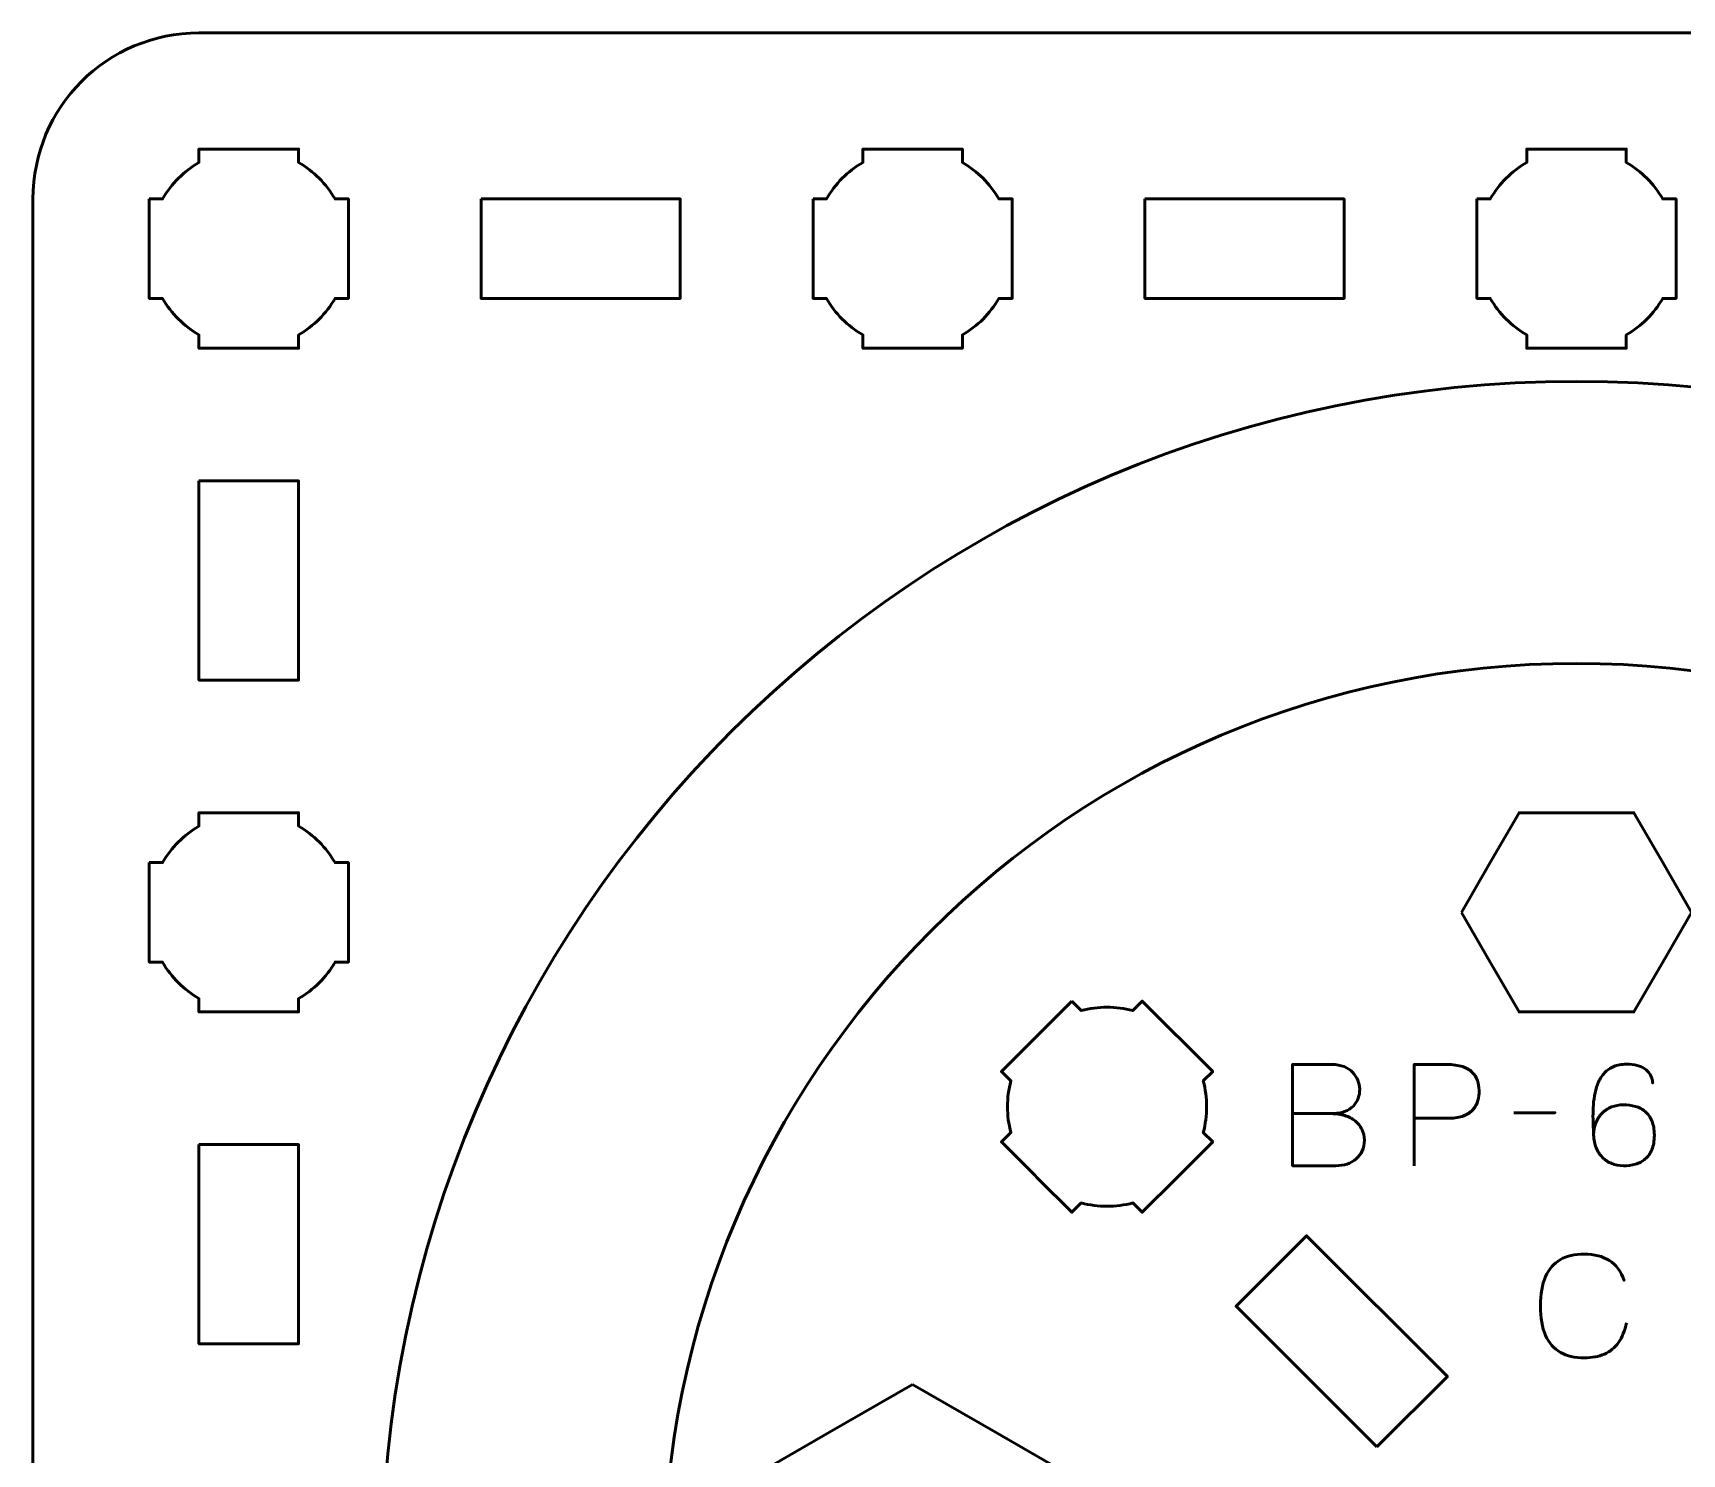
# Model space of a CAD drawing. Header units: centimetres. Extents: x -35.2 to 14.2, y -19.5 to -10.2.
# Drawn here: x -5.15 to -0.182, y -14.482 to -10.2 of the extents above; entities that cross this region are included whole.
import ezdxf

# ---------------------------------------------------------------- set-up
doc = ezdxf.new("R2010")
doc.units = ezdxf.units.CM
doc.header["$MEASUREMENT"] = 0
doc.layers.add('Layer 1', color=7, linetype='Continuous')

msp = doc.modelspace()

# ---------------------------------------------------------------- linework, layer by layer
at = {"layer": 'Layer 1', "lineweight": 53}
for centre, major_axis in [((-0.50001, -14.85001), (0, 3.6)), ((-0.50001, -14.85), (0, 2.75))]:
    msp.add_ellipse(centre, major_axis=major_axis, ratio=1, dxfattribs=at)
for points, knots in [([(-4.64995, -10.19995), (-4.64995, -10.19995), (3.64995, -10.19995), (3.64995, -10.19995), (3.64995, -10.19995), (3.92695, -10.19995), (4.15005, -10.42305), (4.15005, -10.70005), (4.15005, -10.70005), (4.15005, -10.70005), (4.15005, -18.99995), (4.15005, -18.99995), (4.15005, -18.99995), (4.15005, -19.27695), (3.92695, -19.50005), (3.64995, -19.50005), (3.64995, -19.50005), (3.64995, -19.50005), (-4.64995, -19.50005), (-4.64995, -19.50005), (-4.64995, -19.50005), (-4.92695, -19.50005), (-5.15005, -19.27695), (-5.15005, -18.99995), (-5.15005, -18.99995), (-5.15005, -18.99995), (-5.15005, -10.70005), (-5.15005, -10.70005), (-5.15005, -10.70005), (-5.15005, -10.42305), (-4.92695, -10.19995), (-4.64995, -10.19995)], [0, 0, 0, 0, 0.125, 0.125, 0.125, 0.125, 0.25, 0.25, 0.25, 0.25, 0.375, 0.375, 0.375, 0.375, 0.5, 0.5, 0.5, 0.5, 0.625, 0.625, 0.625, 0.625, 0.75, 0.75, 0.75, 0.75, 0.875, 0.875, 0.875, 0.875, 1, 1, 1, 1]), ([(-4.80001, -10.69997), (-4.80001, -10.69997), (-4.75981, -10.69997), (-4.75981, -10.69997), (-4.75981, -10.69997), (-4.73348, -10.65445), (-4.69552, -10.61652), (-4.65001, -10.59019), (-4.65001, -10.59019), (-4.65001, -10.59019), (-4.65001, -10.54997), (-4.65001, -10.54997), (-4.65001, -10.54997), (-4.65001, -10.54997), (-4.35001, -10.54997), (-4.35001, -10.54997), (-4.35001, -10.54997), (-4.35001, -10.54997), (-4.35001, -10.59016), (-4.35001, -10.59016), (-4.35001, -10.59016), (-4.30448, -10.61649), (-4.26649, -10.65444), (-4.24013, -10.69997), (-4.24013, -10.69997), (-4.24013, -10.69997), (-4.20001, -10.69997), (-4.20001, -10.69997), (-4.20001, -10.69997), (-4.20001, -10.69997), (-4.20001, -10.84539), (-4.20001, -10.84539), (-4.20001, -10.84539), (-4.20001, -10.84539), (-4.19995, -10.85004), (-4.19995, -10.85004), (-4.19995, -10.85004), (-4.19995, -10.85004), (-4.20001, -10.85468), (-4.20001, -10.85468), (-4.20001, -10.85468), (-4.20001, -10.85468), (-4.20001, -10.99997), (-4.20001, -10.99997), (-4.20001, -10.99997), (-4.20001, -10.99997), (-4.24008, -10.99997), (-4.24008, -10.99997), (-4.24008, -10.99997), (-4.26643, -11.04554), (-4.30443, -11.08355), (-4.35001, -11.10991), (-4.35001, -11.10991), (-4.35001, -11.10991), (-4.35001, -11.14997), (-4.35001, -11.14997), (-4.35001, -11.14997), (-4.35001, -11.14997), (-4.49329, -11.14997), (-4.49329, -11.14997), (-4.49329, -11.14997), (-4.49329, -11.14997), (-4.49996, -11.15005), (-4.49996, -11.15005), (-4.49996, -11.15005), (-4.49996, -11.15005), (-4.50664, -11.14997), (-4.50664, -11.14997), (-4.50664, -11.14997), (-4.50664, -11.14997), (-4.65001, -11.14997), (-4.65001, -11.14997), (-4.65001, -11.14997), (-4.65001, -11.14997), (-4.65001, -11.10987), (-4.65001, -11.10987), (-4.65001, -11.10987), (-4.69555, -11.08351), (-4.73353, -11.04552), (-4.75986, -10.99997), (-4.75986, -10.99997), (-4.75986, -10.99997), (-4.80001, -10.99997), (-4.80001, -10.99997), (-4.80001, -10.99997), (-4.80001, -10.99997), (-4.80001, -10.69997), (-4.80001, -10.69997)], [0, 0, 0, 0, 0.0454545, 0.0454545, 0.0454545, 0.0454545, 0.0909091, 0.0909091, 0.0909091, 0.0909091, 0.1363636, 0.1363636, 0.1363636, 0.1363636, 0.1818182, 0.1818182, 0.1818182, 0.1818182, 0.2272727, 0.2272727, 0.2272727, 0.2272727, 0.2727273, 0.2727273, 0.2727273, 0.2727273, 0.3181818, 0.3181818, 0.3181818, 0.3181818, 0.3636364, 0.3636364, 0.3636364, 0.3636364, 0.4090909, 0.4090909, 0.4090909, 0.4090909, 0.4545455, 0.4545455, 0.4545455, 0.4545455, 0.5, 0.5, 0.5, 0.5, 0.5454545, 0.5454545, 0.5454545, 0.5454545, 0.5909091, 0.5909091, 0.5909091, 0.5909091, 0.6363636, 0.6363636, 0.6363636, 0.6363636, 0.6818182, 0.6818182, 0.6818182, 0.6818182, 0.7272727, 0.7272727, 0.7272727, 0.7272727, 0.7727273, 0.7727273, 0.7727273, 0.7727273, 0.8181818, 0.8181818, 0.8181818, 0.8181818, 0.8636364, 0.8636364, 0.8636364, 0.8636364, 0.9090909, 0.9090909, 0.9090909, 0.9090909, 0.9545455, 0.9545455, 0.9545455, 0.9545455, 1, 1, 1, 1]), ([(-2.80001, -10.69997), (-2.80001, -10.69997), (-2.75981, -10.69997), (-2.75981, -10.69997), (-2.75981, -10.69997), (-2.73348, -10.65445), (-2.69552, -10.61652), (-2.65001, -10.59019), (-2.65001, -10.59019), (-2.65001, -10.59019), (-2.65001, -10.54997), (-2.65001, -10.54997), (-2.65001, -10.54997), (-2.65001, -10.54997), (-2.35001, -10.54997), (-2.35001, -10.54997), (-2.35001, -10.54997), (-2.35001, -10.54997), (-2.35001, -10.59016), (-2.35001, -10.59016), (-2.35001, -10.59016), (-2.30448, -10.61649), (-2.26649, -10.65444), (-2.24013, -10.69997), (-2.24013, -10.69997), (-2.24013, -10.69997), (-2.20001, -10.69997), (-2.20001, -10.69997), (-2.20001, -10.69997), (-2.20001, -10.69997), (-2.20001, -10.84539), (-2.20001, -10.84539), (-2.20001, -10.84539), (-2.20001, -10.84539), (-2.19995, -10.85004), (-2.19995, -10.85004), (-2.19995, -10.85004), (-2.19995, -10.85004), (-2.20001, -10.85468), (-2.20001, -10.85468), (-2.20001, -10.85468), (-2.20001, -10.85468), (-2.20001, -10.99997), (-2.20001, -10.99997), (-2.20001, -10.99997), (-2.20001, -10.99997), (-2.24008, -10.99997), (-2.24008, -10.99997), (-2.24008, -10.99997), (-2.26643, -11.04554), (-2.30443, -11.08355), (-2.35001, -11.10991), (-2.35001, -11.10991), (-2.35001, -11.10991), (-2.35001, -11.14997), (-2.35001, -11.14997), (-2.35001, -11.14997), (-2.35001, -11.14997), (-2.49329, -11.14997), (-2.49329, -11.14997), (-2.49329, -11.14997), (-2.49329, -11.14997), (-2.49996, -11.15005), (-2.49996, -11.15005), (-2.49996, -11.15005), (-2.49996, -11.15005), (-2.50664, -11.14997), (-2.50664, -11.14997), (-2.50664, -11.14997), (-2.50664, -11.14997), (-2.65001, -11.14997), (-2.65001, -11.14997), (-2.65001, -11.14997), (-2.65001, -11.14997), (-2.65001, -11.10987), (-2.65001, -11.10987), (-2.65001, -11.10987), (-2.69555, -11.08351), (-2.73353, -11.04552), (-2.75986, -10.99997), (-2.75986, -10.99997), (-2.75986, -10.99997), (-2.80001, -10.99997), (-2.80001, -10.99997), (-2.80001, -10.99997), (-2.80001, -10.99997), (-2.80001, -10.69997), (-2.80001, -10.69997)], [0, 0, 0, 0, 0.0454545, 0.0454545, 0.0454545, 0.0454545, 0.0909091, 0.0909091, 0.0909091, 0.0909091, 0.1363636, 0.1363636, 0.1363636, 0.1363636, 0.1818182, 0.1818182, 0.1818182, 0.1818182, 0.2272727, 0.2272727, 0.2272727, 0.2272727, 0.2727273, 0.2727273, 0.2727273, 0.2727273, 0.3181818, 0.3181818, 0.3181818, 0.3181818, 0.3636364, 0.3636364, 0.3636364, 0.3636364, 0.4090909, 0.4090909, 0.4090909, 0.4090909, 0.4545455, 0.4545455, 0.4545455, 0.4545455, 0.5, 0.5, 0.5, 0.5, 0.5454545, 0.5454545, 0.5454545, 0.5454545, 0.5909091, 0.5909091, 0.5909091, 0.5909091, 0.6363636, 0.6363636, 0.6363636, 0.6363636, 0.6818182, 0.6818182, 0.6818182, 0.6818182, 0.7272727, 0.7272727, 0.7272727, 0.7272727, 0.7727273, 0.7727273, 0.7727273, 0.7727273, 0.8181818, 0.8181818, 0.8181818, 0.8181818, 0.8636364, 0.8636364, 0.8636364, 0.8636364, 0.9090909, 0.9090909, 0.9090909, 0.9090909, 0.9545455, 0.9545455, 0.9545455, 0.9545455, 1, 1, 1, 1]), ([(-0.80001, -10.69997), (-0.80001, -10.69997), (-0.75981, -10.69997), (-0.75981, -10.69997), (-0.75981, -10.69997), (-0.73348, -10.65445), (-0.69552, -10.61652), (-0.65001, -10.59019), (-0.65001, -10.59019), (-0.65001, -10.59019), (-0.65001, -10.54997), (-0.65001, -10.54997), (-0.65001, -10.54997), (-0.65001, -10.54997), (-0.35001, -10.54997), (-0.35001, -10.54997), (-0.35001, -10.54997), (-0.35001, -10.54997), (-0.35001, -10.59016), (-0.35001, -10.59016), (-0.35001, -10.59016), (-0.30448, -10.61649), (-0.26649, -10.65444), (-0.24013, -10.69997), (-0.24013, -10.69997), (-0.24013, -10.69997), (-0.20001, -10.69997), (-0.20001, -10.69997), (-0.20001, -10.69997), (-0.20001, -10.69997), (-0.20001, -10.84539), (-0.20001, -10.84539), (-0.20001, -10.84539), (-0.20001, -10.84539), (-0.19995, -10.85004), (-0.19995, -10.85004), (-0.19995, -10.85004), (-0.19995, -10.85004), (-0.20001, -10.85468), (-0.20001, -10.85468), (-0.20001, -10.85468), (-0.20001, -10.85468), (-0.20001, -10.99997), (-0.20001, -10.99997), (-0.20001, -10.99997), (-0.20001, -10.99997), (-0.24008, -10.99997), (-0.24008, -10.99997), (-0.24008, -10.99997), (-0.26643, -11.04554), (-0.30443, -11.08355), (-0.35001, -11.10991), (-0.35001, -11.10991), (-0.35001, -11.10991), (-0.35001, -11.14997), (-0.35001, -11.14997), (-0.35001, -11.14997), (-0.35001, -11.14997), (-0.49329, -11.14997), (-0.49329, -11.14997), (-0.49329, -11.14997), (-0.49329, -11.14997), (-0.49996, -11.15005), (-0.49996, -11.15005), (-0.49996, -11.15005), (-0.49996, -11.15005), (-0.50664, -11.14997), (-0.50664, -11.14997), (-0.50664, -11.14997), (-0.50664, -11.14997), (-0.65001, -11.14997), (-0.65001, -11.14997), (-0.65001, -11.14997), (-0.65001, -11.14997), (-0.65001, -11.10987), (-0.65001, -11.10987), (-0.65001, -11.10987), (-0.69555, -11.08351), (-0.73353, -11.04552), (-0.75986, -10.99997), (-0.75986, -10.99997), (-0.75986, -10.99997), (-0.80001, -10.99997), (-0.80001, -10.99997), (-0.80001, -10.99997), (-0.80001, -10.99997), (-0.80001, -10.69997), (-0.80001, -10.69997)], [0, 0, 0, 0, 0.0454545, 0.0454545, 0.0454545, 0.0454545, 0.0909091, 0.0909091, 0.0909091, 0.0909091, 0.1363636, 0.1363636, 0.1363636, 0.1363636, 0.1818182, 0.1818182, 0.1818182, 0.1818182, 0.2272727, 0.2272727, 0.2272727, 0.2272727, 0.2727273, 0.2727273, 0.2727273, 0.2727273, 0.3181818, 0.3181818, 0.3181818, 0.3181818, 0.3636364, 0.3636364, 0.3636364, 0.3636364, 0.4090909, 0.4090909, 0.4090909, 0.4090909, 0.4545455, 0.4545455, 0.4545455, 0.4545455, 0.5, 0.5, 0.5, 0.5, 0.5454545, 0.5454545, 0.5454545, 0.5454545, 0.5909091, 0.5909091, 0.5909091, 0.5909091, 0.6363636, 0.6363636, 0.6363636, 0.6363636, 0.6818182, 0.6818182, 0.6818182, 0.6818182, 0.7272727, 0.7272727, 0.7272727, 0.7272727, 0.7727273, 0.7727273, 0.7727273, 0.7727273, 0.8181818, 0.8181818, 0.8181818, 0.8181818, 0.8636364, 0.8636364, 0.8636364, 0.8636364, 0.9090909, 0.9090909, 0.9090909, 0.9090909, 0.9545455, 0.9545455, 0.9545455, 0.9545455, 1, 1, 1, 1]), ([(-3.8, -10.70005), (-3.8, -10.70005), (-3.2, -10.70005), (-3.2, -10.70005), (-3.2, -10.70005), (-3.2, -10.70005), (-3.2, -11.00005), (-3.2, -11.00005), (-3.2, -11.00005), (-3.2, -11.00005), (-3.8, -11.00005), (-3.8, -11.00005), (-3.8, -11.00005), (-3.8, -11.00005), (-3.8, -10.70005), (-3.8, -10.70005)], [0, 0, 0, 0, 0.25, 0.25, 0.25, 0.25, 0.5, 0.5, 0.5, 0.5, 0.75, 0.75, 0.75, 0.75, 1, 1, 1, 1]), ([(-1.80004, -10.70005), (-1.80004, -10.70005), (-1.20003, -10.70005), (-1.20003, -10.70005), (-1.20003, -10.70005), (-1.20003, -10.70005), (-1.20003, -11.00005), (-1.20003, -11.00005), (-1.20003, -11.00005), (-1.20003, -11.00005), (-1.80004, -11.00005), (-1.80004, -11.00005), (-1.80004, -11.00005), (-1.80004, -11.00005), (-1.80004, -10.70005), (-1.80004, -10.70005)], [0, 0, 0, 0, 0.25, 0.25, 0.25, 0.25, 0.5, 0.5, 0.5, 0.5, 0.75, 0.75, 0.75, 0.75, 1, 1, 1, 1]), ([(-4.64995, -11.55), (-4.64995, -11.55), (-4.34995, -11.55), (-4.34995, -11.55), (-4.34995, -11.55), (-4.34995, -11.55), (-4.34995, -12.15), (-4.34995, -12.15), (-4.34995, -12.15), (-4.34995, -12.15), (-4.64995, -12.15), (-4.64995, -12.15), (-4.64995, -12.15), (-4.64995, -12.15), (-4.64995, -11.55), (-4.64995, -11.55)], [0, 0, 0, 0, 0.25, 0.25, 0.25, 0.25, 0.5, 0.5, 0.5, 0.5, 0.75, 0.75, 0.75, 0.75, 1, 1, 1, 1]), ([(-4.80001, -12.69997), (-4.80001, -12.69997), (-4.75981, -12.69997), (-4.75981, -12.69997), (-4.75981, -12.69997), (-4.73348, -12.65445), (-4.69552, -12.61652), (-4.65001, -12.59019), (-4.65001, -12.59019), (-4.65001, -12.59019), (-4.65001, -12.54997), (-4.65001, -12.54997), (-4.65001, -12.54997), (-4.65001, -12.54997), (-4.35001, -12.54997), (-4.35001, -12.54997), (-4.35001, -12.54997), (-4.35001, -12.54997), (-4.35001, -12.59016), (-4.35001, -12.59016), (-4.35001, -12.59016), (-4.30448, -12.61649), (-4.26649, -12.65444), (-4.24013, -12.69997), (-4.24013, -12.69997), (-4.24013, -12.69997), (-4.20001, -12.69997), (-4.20001, -12.69997), (-4.20001, -12.69997), (-4.20001, -12.69997), (-4.20001, -12.84539), (-4.20001, -12.84539), (-4.20001, -12.84539), (-4.20001, -12.84539), (-4.19995, -12.85004), (-4.19995, -12.85004), (-4.19995, -12.85004), (-4.19995, -12.85004), (-4.20001, -12.85468), (-4.20001, -12.85468), (-4.20001, -12.85468), (-4.20001, -12.85468), (-4.20001, -12.99997), (-4.20001, -12.99997), (-4.20001, -12.99997), (-4.20001, -12.99997), (-4.24008, -12.99997), (-4.24008, -12.99997), (-4.24008, -12.99997), (-4.26643, -13.04554), (-4.30443, -13.08355), (-4.35001, -13.10991), (-4.35001, -13.10991), (-4.35001, -13.10991), (-4.35001, -13.14997), (-4.35001, -13.14997), (-4.35001, -13.14997), (-4.35001, -13.14997), (-4.49329, -13.14997), (-4.49329, -13.14997), (-4.49329, -13.14997), (-4.49329, -13.14997), (-4.49996, -13.15005), (-4.49996, -13.15005), (-4.49996, -13.15005), (-4.49996, -13.15005), (-4.50664, -13.14997), (-4.50664, -13.14997), (-4.50664, -13.14997), (-4.50664, -13.14997), (-4.65001, -13.14997), (-4.65001, -13.14997), (-4.65001, -13.14997), (-4.65001, -13.14997), (-4.65001, -13.10987), (-4.65001, -13.10987), (-4.65001, -13.10987), (-4.69555, -13.08351), (-4.73353, -13.04552), (-4.75986, -12.99997), (-4.75986, -12.99997), (-4.75986, -12.99997), (-4.80001, -12.99997), (-4.80001, -12.99997), (-4.80001, -12.99997), (-4.80001, -12.99997), (-4.80001, -12.69997), (-4.80001, -12.69997)], [0, 0, 0, 0, 0.0454545, 0.0454545, 0.0454545, 0.0454545, 0.0909091, 0.0909091, 0.0909091, 0.0909091, 0.1363636, 0.1363636, 0.1363636, 0.1363636, 0.1818182, 0.1818182, 0.1818182, 0.1818182, 0.2272727, 0.2272727, 0.2272727, 0.2272727, 0.2727273, 0.2727273, 0.2727273, 0.2727273, 0.3181818, 0.3181818, 0.3181818, 0.3181818, 0.3636364, 0.3636364, 0.3636364, 0.3636364, 0.4090909, 0.4090909, 0.4090909, 0.4090909, 0.4545455, 0.4545455, 0.4545455, 0.4545455, 0.5, 0.5, 0.5, 0.5, 0.5454545, 0.5454545, 0.5454545, 0.5454545, 0.5909091, 0.5909091, 0.5909091, 0.5909091, 0.6363636, 0.6363636, 0.6363636, 0.6363636, 0.6818182, 0.6818182, 0.6818182, 0.6818182, 0.7272727, 0.7272727, 0.7272727, 0.7272727, 0.7727273, 0.7727273, 0.7727273, 0.7727273, 0.8181818, 0.8181818, 0.8181818, 0.8181818, 0.8636364, 0.8636364, 0.8636364, 0.8636364, 0.9090909, 0.9090909, 0.9090909, 0.9090909, 0.9545455, 0.9545455, 0.9545455, 0.9545455, 1, 1, 1, 1]), ([(-0.84641, -12.84997), (-0.84641, -12.84997), (-0.7598, -12.69997), (-0.7598, -12.69997), (-0.7598, -12.69997), (-0.7598, -12.69997), (-0.6732, -12.54997), (-0.6732, -12.54997), (-0.6732, -12.54997), (-0.6732, -12.54997), (-0.5, -12.54997), (-0.5, -12.54997), (-0.5, -12.54997), (-0.5, -12.54997), (-0.3268, -12.54997), (-0.3268, -12.54997), (-0.3268, -12.54997), (-0.3268, -12.54997), (-0.2402, -12.69997), (-0.2402, -12.69997), (-0.2402, -12.69997), (-0.2402, -12.69997), (-0.15359, -12.84997), (-0.15359, -12.84997), (-0.15359, -12.84997), (-0.15359, -12.84997), (-0.2402, -12.99997), (-0.2402, -12.99997), (-0.2402, -12.99997), (-0.2402, -12.99997), (-0.3268, -13.14997), (-0.3268, -13.14997), (-0.3268, -13.14997), (-0.3268, -13.14997), (-0.5, -13.14997), (-0.5, -13.14997), (-0.5, -13.14997), (-0.5, -13.14997), (-0.6732, -13.14997), (-0.6732, -13.14997), (-0.6732, -13.14997), (-0.6732, -13.14997), (-0.7598, -12.99997), (-0.7598, -12.99997), (-0.7598, -12.99997), (-0.7598, -12.99997), (-0.84641, -12.84997), (-0.84641, -12.84997)], [0, 0, 0, 0, 0.0833333, 0.0833333, 0.0833333, 0.0833333, 0.1666667, 0.1666667, 0.1666667, 0.1666667, 0.25, 0.25, 0.25, 0.25, 0.3333333, 0.3333333, 0.3333333, 0.3333333, 0.4166667, 0.4166667, 0.4166667, 0.4166667, 0.5, 0.5, 0.5, 0.5, 0.5833333, 0.5833333, 0.5833333, 0.5833333, 0.6666667, 0.6666667, 0.6666667, 0.6666667, 0.75, 0.75, 0.75, 0.75, 0.8333333, 0.8333333, 0.8333333, 0.8333333, 0.9166667, 0.9166667, 0.9166667, 0.9166667, 1, 1, 1, 1]), ([(-2.02031, -13.11757), (-2.02031, -13.11757), (-1.99188, -13.14599), (-1.99188, -13.14599), (-1.99188, -13.14599), (-1.94108, -13.13242), (-1.88742, -13.13244), (-1.83662, -13.14601), (-1.83662, -13.14601), (-1.83662, -13.14601), (-1.80818, -13.11757), (-1.80818, -13.11757), (-1.80818, -13.11757), (-1.80818, -13.11757), (-1.59605, -13.3297), (-1.59605, -13.3297), (-1.59605, -13.3297), (-1.59605, -13.3297), (-1.62446, -13.35812), (-1.62446, -13.35812), (-1.62446, -13.35812), (-1.61089, -13.40893), (-1.61086, -13.46263), (-1.62441, -13.51346), (-1.62441, -13.51346), (-1.62441, -13.51346), (-1.59605, -13.54183), (-1.59605, -13.54183), (-1.59605, -13.54183), (-1.59605, -13.54183), (-1.69887, -13.64466), (-1.69887, -13.64466), (-1.69887, -13.64466), (-1.69887, -13.64466), (-1.70212, -13.64799), (-1.70212, -13.64799), (-1.70212, -13.64799), (-1.70212, -13.64799), (-1.70544, -13.65123), (-1.70544, -13.65123), (-1.70544, -13.65123), (-1.70544, -13.65123), (-1.80818, -13.75396), (-1.80818, -13.75396), (-1.80818, -13.75396), (-1.80818, -13.75396), (-1.83651, -13.72563), (-1.83651, -13.72563), (-1.83651, -13.72563), (-1.88737, -13.73922), (-1.94111, -13.73923), (-1.99198, -13.72564), (-1.99198, -13.72564), (-1.99198, -13.72564), (-2.02031, -13.75396), (-2.02031, -13.75396), (-2.02031, -13.75396), (-2.02031, -13.75396), (-2.12162, -13.65265), (-2.12162, -13.65265), (-2.12162, -13.65265), (-2.12162, -13.65265), (-2.1264, -13.64799), (-2.1264, -13.64799), (-2.1264, -13.64799), (-2.1264, -13.64799), (-2.13106, -13.64321), (-2.13106, -13.64321), (-2.13106, -13.64321), (-2.13106, -13.64321), (-2.23244, -13.54183), (-2.23244, -13.54183), (-2.23244, -13.54183), (-2.23244, -13.54183), (-2.20409, -13.51348), (-2.20409, -13.51348), (-2.20409, -13.51348), (-2.21765, -13.46263), (-2.21764, -13.40892), (-2.20405, -13.35809), (-2.20405, -13.35809), (-2.20405, -13.35809), (-2.23244, -13.3297), (-2.23244, -13.3297), (-2.23244, -13.3297), (-2.23244, -13.3297), (-2.02031, -13.11757), (-2.02031, -13.11757)], [0, 0, 0, 0, 0.0454545, 0.0454545, 0.0454545, 0.0454545, 0.0909091, 0.0909091, 0.0909091, 0.0909091, 0.1363636, 0.1363636, 0.1363636, 0.1363636, 0.1818182, 0.1818182, 0.1818182, 0.1818182, 0.2272727, 0.2272727, 0.2272727, 0.2272727, 0.2727273, 0.2727273, 0.2727273, 0.2727273, 0.3181818, 0.3181818, 0.3181818, 0.3181818, 0.3636364, 0.3636364, 0.3636364, 0.3636364, 0.4090909, 0.4090909, 0.4090909, 0.4090909, 0.4545455, 0.4545455, 0.4545455, 0.4545455, 0.5, 0.5, 0.5, 0.5, 0.5454545, 0.5454545, 0.5454545, 0.5454545, 0.5909091, 0.5909091, 0.5909091, 0.5909091, 0.6363636, 0.6363636, 0.6363636, 0.6363636, 0.6818182, 0.6818182, 0.6818182, 0.6818182, 0.7272727, 0.7272727, 0.7272727, 0.7272727, 0.7727273, 0.7727273, 0.7727273, 0.7727273, 0.8181818, 0.8181818, 0.8181818, 0.8181818, 0.8636364, 0.8636364, 0.8636364, 0.8636364, 0.9090909, 0.9090909, 0.9090909, 0.9090909, 0.9545455, 0.9545455, 0.9545455, 0.9545455, 1, 1, 1, 1]), ([(-4.64995, -13.54996), (-4.64995, -13.54996), (-4.34995, -13.54996), (-4.34995, -13.54996), (-4.34995, -13.54996), (-4.34995, -13.54996), (-4.34995, -14.14997), (-4.34995, -14.14997), (-4.34995, -14.14997), (-4.34995, -14.14997), (-4.64995, -14.14997), (-4.64995, -14.14997), (-4.64995, -14.14997), (-4.64995, -14.14997), (-4.64995, -13.54996), (-4.64995, -13.54996)], [0, 0, 0, 0, 0.25, 0.25, 0.25, 0.25, 0.5, 0.5, 0.5, 0.5, 0.75, 0.75, 0.75, 0.75, 1, 1, 1, 1]), ([(-1.10108, -14.46114), (-1.10108, -14.46114), (-1.52535, -14.03687), (-1.52535, -14.03687), (-1.52535, -14.03687), (-1.52535, -14.03687), (-1.31322, -13.82474), (-1.31322, -13.82474), (-1.31322, -13.82474), (-1.31322, -13.82474), (-0.88895, -14.24901), (-0.88895, -14.24901), (-0.88895, -14.24901), (-0.88895, -14.24901), (-1.10108, -14.46114), (-1.10108, -14.46114)], [0, 0, 0, 0, 0.25, 0.25, 0.25, 0.25, 0.5, 0.5, 0.5, 0.5, 0.75, 0.75, 0.75, 0.75, 1, 1, 1, 1]), ([(-2.5, -14.27263), (-2.5, -14.27263), (-2.25, -14.41697), (-2.25, -14.41697), (-2.25, -14.41697), (-2.25, -14.41697), (-2, -14.56131), (-2, -14.56131), (-2, -14.56131), (-2, -14.56131), (-2, -14.84999), (-2, -14.84999), (-2, -14.84999), (-2, -14.84999), (-2, -15.13867), (-2, -15.13867), (-2, -15.13867), (-2, -15.13867), (-2.25, -15.28301), (-2.25, -15.28301), (-2.25, -15.28301), (-2.25, -15.28301), (-2.5, -15.42735), (-2.5, -15.42735), (-2.5, -15.42735), (-2.5, -15.42735), (-2.75, -15.28301), (-2.75, -15.28301), (-2.75, -15.28301), (-2.75, -15.28301), (-3, -15.13867), (-3, -15.13867), (-3, -15.13867), (-3, -15.13867), (-3, -14.84999), (-3, -14.84999), (-3, -14.84999), (-3, -14.84999), (-3, -14.56131), (-3, -14.56131), (-3, -14.56131), (-3, -14.56131), (-2.75, -14.41697), (-2.75, -14.41697), (-2.75, -14.41697), (-2.75, -14.41697), (-2.5, -14.27263), (-2.5, -14.27263)], [0, 0, 0, 0, 0.0833333, 0.0833333, 0.0833333, 0.0833333, 0.1666667, 0.1666667, 0.1666667, 0.1666667, 0.25, 0.25, 0.25, 0.25, 0.3333333, 0.3333333, 0.3333333, 0.3333333, 0.4166667, 0.4166667, 0.4166667, 0.4166667, 0.5, 0.5, 0.5, 0.5, 0.5833333, 0.5833333, 0.5833333, 0.5833333, 0.6666667, 0.6666667, 0.6666667, 0.6666667, 0.75, 0.75, 0.75, 0.75, 0.8333333, 0.8333333, 0.8333333, 0.8333333, 0.9166667, 0.9166667, 0.9166667, 0.9166667, 1, 1, 1, 1])]:
    msp.add_open_spline(points, degree=3, knots=knots, dxfattribs=at)
at = {"layer": 'Layer 1', "color": 5, "lineweight": 53}
for points, knots in [([(-1.35512, -13.45659), (-1.35512, -13.45659), (-1.23786, -13.45659), (-1.23786, -13.45659), (-1.23786, -13.45659), (-1.22262, -13.45652), (-1.20964, -13.45441), (-1.1987, -13.45024), (-1.1987, -13.45024), (-1.18783, -13.44615), (-1.17902, -13.44058), (-1.17217, -13.43359), (-1.17217, -13.43359), (-1.16533, -13.42661), (-1.16039, -13.41871), (-1.15728, -13.40996), (-1.15728, -13.40996), (-1.15425, -13.40128), (-1.15284, -13.39225), (-1.15319, -13.38294), (-1.15319, -13.38294), (-1.15362, -13.37362), (-1.15559, -13.36459), (-1.15912, -13.35577), (-1.15912, -13.35577), (-1.16258, -13.34695), (-1.1678, -13.33898), (-1.17464, -13.33185), (-1.17464, -13.33185), (-1.18148, -13.32473), (-1.19002, -13.31908), (-1.20039, -13.31492), (-1.20039, -13.31492), (-1.21077, -13.31069), (-1.22297, -13.3085), (-1.23701, -13.30843), (-1.23701, -13.30843), (-1.23701, -13.30843), (-1.35512, -13.30843), (-1.35512, -13.30843), (-1.35512, -13.30843), (-1.35512, -13.30843), (-1.35512, -13.61365), (-1.35512, -13.61365), (-1.35512, -13.61365), (-1.35512, -13.61365), (-1.22516, -13.61365), (-1.22516, -13.61365), (-1.22516, -13.61365), (-1.21302, -13.61365), (-1.20173, -13.61189), (-1.19129, -13.60843), (-1.19129, -13.60843), (-1.18085, -13.6049), (-1.17175, -13.59989), (-1.16385, -13.59319), (-1.16385, -13.59319), (-1.15601, -13.58656), (-1.14988, -13.57851), (-1.1455, -13.56899), (-1.1455, -13.56899), (-1.14113, -13.55946), (-1.13887, -13.54867), (-1.1388, -13.5366), (-1.1388, -13.5366), (-1.13908, -13.52447), (-1.14162, -13.51353), (-1.14649, -13.50373), (-1.14649, -13.50373), (-1.15136, -13.49392), (-1.15813, -13.48552), (-1.16688, -13.47847), (-1.16688, -13.47847), (-1.17563, -13.47148), (-1.18607, -13.46605), (-1.19807, -13.46231), (-1.19807, -13.46231), (-1.21006, -13.45857), (-1.22332, -13.45667), (-1.23786, -13.45659), (-1.23786, -13.45659), (-1.22332, -13.45667), (-1.21006, -13.45857), (-1.19807, -13.46231), (-1.19807, -13.46231), (-1.18607, -13.46605), (-1.17563, -13.47148), (-1.16688, -13.47847), (-1.16688, -13.47847), (-1.15813, -13.48552), (-1.15136, -13.49392), (-1.14649, -13.50373), (-1.14649, -13.50373), (-1.14162, -13.51353), (-1.13908, -13.52447), (-1.1388, -13.5366), (-1.1388, -13.5366), (-1.13887, -13.54867), (-1.14113, -13.55946), (-1.1455, -13.56899), (-1.1455, -13.56899), (-1.14988, -13.57851), (-1.15601, -13.58656), (-1.16385, -13.59319), (-1.16385, -13.59319), (-1.17175, -13.59989), (-1.18085, -13.6049), (-1.19129, -13.60843), (-1.19129, -13.60843), (-1.20173, -13.61189), (-1.21302, -13.61365), (-1.22516, -13.61365), (-1.22516, -13.61365), (-1.22516, -13.61365), (-1.35512, -13.61365), (-1.35512, -13.61365), (-1.35512, -13.61365), (-1.35512, -13.61365), (-1.35512, -13.30843), (-1.35512, -13.30843), (-1.35512, -13.30843), (-1.35512, -13.30843), (-1.23701, -13.30843), (-1.23701, -13.30843), (-1.23701, -13.30843), (-1.22297, -13.3085), (-1.21077, -13.31069), (-1.20039, -13.31492), (-1.20039, -13.31492), (-1.19002, -13.31908), (-1.18148, -13.32473), (-1.17464, -13.33185), (-1.17464, -13.33185), (-1.1678, -13.33898), (-1.16258, -13.34695), (-1.15912, -13.35577), (-1.15912, -13.35577), (-1.15559, -13.36459), (-1.15362, -13.37362), (-1.15319, -13.38294), (-1.15319, -13.38294), (-1.15284, -13.39225), (-1.15425, -13.40128), (-1.15728, -13.40996), (-1.15728, -13.40996), (-1.16039, -13.41871), (-1.16533, -13.42661), (-1.17217, -13.43359), (-1.17217, -13.43359), (-1.17902, -13.44058), (-1.18783, -13.44615), (-1.1987, -13.45024), (-1.1987, -13.45024), (-1.20964, -13.45441), (-1.22262, -13.45652), (-1.23786, -13.45659), (-1.23786, -13.45659), (-1.23786, -13.45659), (-1.35512, -13.45659), (-1.35512, -13.45659)], [0, 0, 0, 0, 0.025, 0.025, 0.025, 0.025, 0.05, 0.05, 0.05, 0.05, 0.075, 0.075, 0.075, 0.075, 0.1, 0.1, 0.1, 0.1, 0.125, 0.125, 0.125, 0.125, 0.15, 0.15, 0.15, 0.15, 0.175, 0.175, 0.175, 0.175, 0.2, 0.2, 0.2, 0.2, 0.225, 0.225, 0.225, 0.225, 0.25, 0.25, 0.25, 0.25, 0.275, 0.275, 0.275, 0.275, 0.3, 0.3, 0.3, 0.3, 0.325, 0.325, 0.325, 0.325, 0.35, 0.35, 0.35, 0.35, 0.375, 0.375, 0.375, 0.375, 0.4, 0.4, 0.4, 0.4, 0.425, 0.425, 0.425, 0.425, 0.45, 0.45, 0.45, 0.45, 0.475, 0.475, 0.475, 0.475, 0.5, 0.5, 0.5, 0.5, 0.525, 0.525, 0.525, 0.525, 0.55, 0.55, 0.55, 0.55, 0.575, 0.575, 0.575, 0.575, 0.6, 0.6, 0.6, 0.6, 0.625, 0.625, 0.625, 0.625, 0.65, 0.65, 0.65, 0.65, 0.675, 0.675, 0.675, 0.675, 0.7, 0.7, 0.7, 0.7, 0.725, 0.725, 0.725, 0.725, 0.75, 0.75, 0.75, 0.75, 0.775, 0.775, 0.775, 0.775, 0.8, 0.8, 0.8, 0.8, 0.825, 0.825, 0.825, 0.825, 0.85, 0.85, 0.85, 0.85, 0.875, 0.875, 0.875, 0.875, 0.9, 0.9, 0.9, 0.9, 0.925, 0.925, 0.925, 0.925, 0.95, 0.95, 0.95, 0.95, 0.975, 0.975, 0.975, 0.975, 1, 1, 1, 1]), ([(-0.98894, -13.61365), (-0.98894, -13.61365), (-0.98894, -13.30843), (-0.98894, -13.30843), (-0.98894, -13.30843), (-0.98894, -13.30843), (-0.89157, -13.30843), (-0.89157, -13.30843), (-0.89157, -13.30843), (-0.8721, -13.3085), (-0.85609, -13.31069), (-0.84346, -13.31492), (-0.84346, -13.31492), (-0.8309, -13.31908), (-0.82102, -13.32487), (-0.81389, -13.33221), (-0.81389, -13.33221), (-0.80677, -13.33947), (-0.80169, -13.3478), (-0.79858, -13.35718), (-0.79858, -13.35718), (-0.79555, -13.36657), (-0.79379, -13.37637), (-0.79336, -13.38675), (-0.79336, -13.38675), (-0.79287, -13.39712), (-0.79407, -13.40728), (-0.79689, -13.41715), (-0.79689, -13.41715), (-0.79978, -13.42703), (-0.80465, -13.43599), (-0.81164, -13.44404), (-0.81164, -13.44404), (-0.81855, -13.45208), (-0.82793, -13.4585), (-0.83972, -13.46323), (-0.83972, -13.46323), (-0.8515, -13.46802), (-0.8661, -13.47042), (-0.88353, -13.47056), (-0.88353, -13.47056), (-0.88353, -13.47056), (-0.98894, -13.47056), (-0.98894, -13.47056), (-0.98894, -13.47056), (-0.98894, -13.47056), (-0.88353, -13.47056), (-0.88353, -13.47056), (-0.88353, -13.47056), (-0.86646, -13.47042), (-0.85199, -13.46802), (-0.84028, -13.46323), (-0.84028, -13.46323), (-0.8285, -13.4585), (-0.81911, -13.45208), (-0.81206, -13.44404), (-0.81206, -13.44404), (-0.80507, -13.43599), (-0.80006, -13.42703), (-0.7971, -13.41715), (-0.7971, -13.41715), (-0.79414, -13.40728), (-0.79287, -13.39712), (-0.79336, -13.38675), (-0.79336, -13.38675), (-0.79379, -13.37637), (-0.79555, -13.36657), (-0.79872, -13.35718), (-0.79872, -13.35718), (-0.80183, -13.3478), (-0.80705, -13.33947), (-0.81418, -13.33221), (-0.81418, -13.33221), (-0.82137, -13.32487), (-0.83125, -13.31908), (-0.84381, -13.31492), (-0.84381, -13.31492), (-0.85644, -13.31069), (-0.87231, -13.3085), (-0.89157, -13.30843), (-0.89157, -13.30843), (-0.89157, -13.30843), (-0.98894, -13.30843), (-0.98894, -13.30843), (-0.98894, -13.30843), (-0.98894, -13.30843), (-0.98894, -13.61365), (-0.98894, -13.61365)], [0, 0, 0, 0, 0.0454545, 0.0454545, 0.0454545, 0.0454545, 0.0909091, 0.0909091, 0.0909091, 0.0909091, 0.1363636, 0.1363636, 0.1363636, 0.1363636, 0.1818182, 0.1818182, 0.1818182, 0.1818182, 0.2272727, 0.2272727, 0.2272727, 0.2272727, 0.2727273, 0.2727273, 0.2727273, 0.2727273, 0.3181818, 0.3181818, 0.3181818, 0.3181818, 0.3636364, 0.3636364, 0.3636364, 0.3636364, 0.4090909, 0.4090909, 0.4090909, 0.4090909, 0.4545455, 0.4545455, 0.4545455, 0.4545455, 0.5, 0.5, 0.5, 0.5, 0.5454545, 0.5454545, 0.5454545, 0.5454545, 0.5909091, 0.5909091, 0.5909091, 0.5909091, 0.6363636, 0.6363636, 0.6363636, 0.6363636, 0.6818182, 0.6818182, 0.6818182, 0.6818182, 0.7272727, 0.7272727, 0.7272727, 0.7272727, 0.7727273, 0.7727273, 0.7727273, 0.7727273, 0.8181818, 0.8181818, 0.8181818, 0.8181818, 0.8636364, 0.8636364, 0.8636364, 0.8636364, 0.9090909, 0.9090909, 0.9090909, 0.9090909, 0.9545455, 0.9545455, 0.9545455, 0.9545455, 1, 1, 1, 1]), ([(-0.44835, -13.52179), (-0.44828, -13.50796), (-0.44603, -13.49547), (-0.44151, -13.48418), (-0.44151, -13.48418), (-0.43707, -13.47296), (-0.43079, -13.4633), (-0.42267, -13.45518), (-0.42267, -13.45518), (-0.41463, -13.44714), (-0.4051, -13.44093), (-0.39424, -13.43656), (-0.39424, -13.43656), (-0.38337, -13.43218), (-0.37145, -13.43), (-0.35861, -13.42992), (-0.35861, -13.42992), (-0.3457, -13.42985), (-0.33363, -13.43148), (-0.32241, -13.43472), (-0.32241, -13.43472), (-0.31119, -13.4379), (-0.30139, -13.44312), (-0.29285, -13.45032), (-0.29285, -13.45032), (-0.28431, -13.45744), (-0.27761, -13.4669), (-0.27281, -13.47868), (-0.27281, -13.47868), (-0.26802, -13.49046), (-0.26555, -13.50478), (-0.26548, -13.52179), (-0.26548, -13.52179), (-0.26555, -13.53879), (-0.26802, -13.55311), (-0.27281, -13.5649), (-0.27281, -13.5649), (-0.27761, -13.57668), (-0.28431, -13.58613), (-0.29285, -13.59326), (-0.29285, -13.59326), (-0.30139, -13.60046), (-0.31119, -13.60568), (-0.32241, -13.60885), (-0.32241, -13.60885), (-0.33363, -13.6121), (-0.3457, -13.61372), (-0.35861, -13.61365), (-0.35861, -13.61365), (-0.37145, -13.61358), (-0.38323, -13.61139), (-0.39403, -13.60702), (-0.39403, -13.60702), (-0.40475, -13.60264), (-0.41406, -13.59643), (-0.42204, -13.58832), (-0.42204, -13.58832), (-0.43001, -13.58028), (-0.43629, -13.57061), (-0.4408, -13.55932), (-0.4408, -13.55932), (-0.44539, -13.5481), (-0.44786, -13.53562), (-0.44835, -13.52179), (-0.44835, -13.52179), (-0.44864, -13.5148), (-0.44899, -13.50648), (-0.44948, -13.49681), (-0.44948, -13.49681), (-0.44998, -13.48707), (-0.45026, -13.47649), (-0.45033, -13.46513), (-0.45033, -13.46513), (-0.4504, -13.4537), (-0.45005, -13.44192), (-0.44913, -13.42985), (-0.44913, -13.42985), (-0.44828, -13.41772), (-0.44659, -13.40579), (-0.44412, -13.39401), (-0.44412, -13.39401), (-0.44165, -13.3823), (-0.43812, -13.37122), (-0.43347, -13.36085), (-0.43347, -13.36085), (-0.42881, -13.35048), (-0.42281, -13.34131), (-0.4154, -13.33333), (-0.4154, -13.33333), (-0.40793, -13.32536), (-0.39882, -13.31908), (-0.38803, -13.3145), (-0.38803, -13.3145), (-0.37723, -13.30998), (-0.36446, -13.30765), (-0.34972, -13.30758), (-0.34972, -13.30758), (-0.33688, -13.30765), (-0.32601, -13.30892), (-0.31698, -13.31139), (-0.31698, -13.31139), (-0.30795, -13.31386), (-0.30054, -13.31718), (-0.29461, -13.32127), (-0.29461, -13.32127), (-0.28876, -13.32543), (-0.2841, -13.32995), (-0.28072, -13.33496), (-0.28072, -13.33496), (-0.27733, -13.3399), (-0.27479, -13.34491), (-0.27324, -13.34992), (-0.27324, -13.34992), (-0.27161, -13.35492), (-0.27056, -13.35958), (-0.27013, -13.36389), (-0.27013, -13.36389), (-0.27056, -13.35958), (-0.27161, -13.35492), (-0.27324, -13.34992), (-0.27324, -13.34992), (-0.27479, -13.34491), (-0.27733, -13.3399), (-0.28072, -13.33496), (-0.28072, -13.33496), (-0.2841, -13.32995), (-0.28876, -13.32543), (-0.29461, -13.32127), (-0.29461, -13.32127), (-0.30054, -13.31718), (-0.30795, -13.31386), (-0.31698, -13.31139), (-0.31698, -13.31139), (-0.32601, -13.30892), (-0.33688, -13.30765), (-0.34972, -13.30758), (-0.34972, -13.30758), (-0.36446, -13.30765), (-0.37723, -13.30998), (-0.38803, -13.3145), (-0.38803, -13.3145), (-0.39882, -13.31908), (-0.40793, -13.32536), (-0.4154, -13.33333), (-0.4154, -13.33333), (-0.42281, -13.34131), (-0.42881, -13.35048), (-0.43347, -13.36085), (-0.43347, -13.36085), (-0.43812, -13.37122), (-0.44165, -13.3823), (-0.44412, -13.39401), (-0.44412, -13.39401), (-0.44659, -13.40579), (-0.44828, -13.41772), (-0.44913, -13.42985), (-0.44913, -13.42985), (-0.45005, -13.44192), (-0.4504, -13.4537), (-0.45033, -13.46513), (-0.45033, -13.46513), (-0.45026, -13.47649), (-0.44998, -13.48707), (-0.44948, -13.49681), (-0.44948, -13.49681), (-0.44899, -13.50648), (-0.44864, -13.5148), (-0.44835, -13.52179), (-0.44835, -13.52179), (-0.44786, -13.53562), (-0.44539, -13.5481), (-0.4408, -13.55932), (-0.4408, -13.55932), (-0.43629, -13.57061), (-0.43001, -13.58028), (-0.42204, -13.58832), (-0.42204, -13.58832), (-0.41406, -13.59643), (-0.40475, -13.60264), (-0.39403, -13.60702), (-0.39403, -13.60702), (-0.38323, -13.61139), (-0.37145, -13.61358), (-0.35861, -13.61365), (-0.35861, -13.61365), (-0.3457, -13.61372), (-0.33363, -13.6121), (-0.32241, -13.60885), (-0.32241, -13.60885), (-0.31119, -13.60568), (-0.30139, -13.60046), (-0.29285, -13.59326), (-0.29285, -13.59326), (-0.28431, -13.58613), (-0.27761, -13.57668), (-0.27281, -13.5649), (-0.27281, -13.5649), (-0.26802, -13.55311), (-0.26555, -13.53879), (-0.26548, -13.52179), (-0.26548, -13.52179), (-0.26555, -13.50478), (-0.26802, -13.49046), (-0.27281, -13.47868), (-0.27281, -13.47868), (-0.27761, -13.4669), (-0.28431, -13.45744), (-0.29285, -13.45032), (-0.29285, -13.45032), (-0.30139, -13.44312), (-0.31119, -13.4379), (-0.32241, -13.43472), (-0.32241, -13.43472), (-0.33363, -13.43148), (-0.3457, -13.42985), (-0.35861, -13.42992), (-0.35861, -13.42992), (-0.37145, -13.43), (-0.38337, -13.43218), (-0.39424, -13.43656), (-0.39424, -13.43656), (-0.4051, -13.44093), (-0.41463, -13.44714), (-0.42267, -13.45518), (-0.42267, -13.45518), (-0.43079, -13.4633), (-0.43707, -13.47296), (-0.44151, -13.48418), (-0.44151, -13.48418), (-0.44603, -13.49547), (-0.44828, -13.50796), (-0.44835, -13.52179)], [0, 0, 0, 0, 0.0172414, 0.0172414, 0.0172414, 0.0172414, 0.0344828, 0.0344828, 0.0344828, 0.0344828, 0.0517241, 0.0517241, 0.0517241, 0.0517241, 0.0689655, 0.0689655, 0.0689655, 0.0689655, 0.0862069, 0.0862069, 0.0862069, 0.0862069, 0.1034483, 0.1034483, 0.1034483, 0.1034483, 0.1206897, 0.1206897, 0.1206897, 0.1206897, 0.137931, 0.137931, 0.137931, 0.137931, 0.1551724, 0.1551724, 0.1551724, 0.1551724, 0.1724138, 0.1724138, 0.1724138, 0.1724138, 0.1896552, 0.1896552, 0.1896552, 0.1896552, 0.2068966, 0.2068966, 0.2068966, 0.2068966, 0.2241379, 0.2241379, 0.2241379, 0.2241379, 0.2413793, 0.2413793, 0.2413793, 0.2413793, 0.2586207, 0.2586207, 0.2586207, 0.2586207, 0.2758621, 0.2758621, 0.2758621, 0.2758621, 0.2931034, 0.2931034, 0.2931034, 0.2931034, 0.3103448, 0.3103448, 0.3103448, 0.3103448, 0.3275862, 0.3275862, 0.3275862, 0.3275862, 0.3448276, 0.3448276, 0.3448276, 0.3448276, 0.362069, 0.362069, 0.362069, 0.362069, 0.3793103, 0.3793103, 0.3793103, 0.3793103, 0.3965517, 0.3965517, 0.3965517, 0.3965517, 0.4137931, 0.4137931, 0.4137931, 0.4137931, 0.4310345, 0.4310345, 0.4310345, 0.4310345, 0.4482759, 0.4482759, 0.4482759, 0.4482759, 0.4655172, 0.4655172, 0.4655172, 0.4655172, 0.4827586, 0.4827586, 0.4827586, 0.4827586, 0.5, 0.5, 0.5, 0.5, 0.5172414, 0.5172414, 0.5172414, 0.5172414, 0.5344828, 0.5344828, 0.5344828, 0.5344828, 0.5517241, 0.5517241, 0.5517241, 0.5517241, 0.5689655, 0.5689655, 0.5689655, 0.5689655, 0.5862069, 0.5862069, 0.5862069, 0.5862069, 0.6034483, 0.6034483, 0.6034483, 0.6034483, 0.6206897, 0.6206897, 0.6206897, 0.6206897, 0.637931, 0.637931, 0.637931, 0.637931, 0.6551724, 0.6551724, 0.6551724, 0.6551724, 0.6724138, 0.6724138, 0.6724138, 0.6724138, 0.6896552, 0.6896552, 0.6896552, 0.6896552, 0.7068966, 0.7068966, 0.7068966, 0.7068966, 0.7241379, 0.7241379, 0.7241379, 0.7241379, 0.7413793, 0.7413793, 0.7413793, 0.7413793, 0.7586207, 0.7586207, 0.7586207, 0.7586207, 0.7758621, 0.7758621, 0.7758621, 0.7758621, 0.7931034, 0.7931034, 0.7931034, 0.7931034, 0.8103448, 0.8103448, 0.8103448, 0.8103448, 0.8275862, 0.8275862, 0.8275862, 0.8275862, 0.8448276, 0.8448276, 0.8448276, 0.8448276, 0.862069, 0.862069, 0.862069, 0.862069, 0.8793103, 0.8793103, 0.8793103, 0.8793103, 0.8965517, 0.8965517, 0.8965517, 0.8965517, 0.9137931, 0.9137931, 0.9137931, 0.9137931, 0.9310345, 0.9310345, 0.9310345, 0.9310345, 0.9482759, 0.9482759, 0.9482759, 0.9482759, 0.9655172, 0.9655172, 0.9655172, 0.9655172, 0.9827586, 0.9827586, 0.9827586, 0.9827586, 1, 1, 1, 1]), ([(-0.68838, -13.45405), (-0.68838, -13.45405), (-0.56519, -13.45405), (-0.56519, -13.45405), (-0.56519, -13.45405), (-0.56519, -13.45405), (-0.68838, -13.45405), (-0.68838, -13.45405)], [0, 0, 0, 0, 0.5, 0.5, 0.5, 0.5, 1, 1, 1, 1]), ([(-0.34972, -14.08651), (-0.35424, -14.11071), (-0.36214, -14.13068), (-0.37322, -14.14634), (-0.37322, -14.14634), (-0.38436, -14.16194), (-0.39862, -14.17351), (-0.41597, -14.18106), (-0.41597, -14.18106), (-0.43326, -14.18861), (-0.45358, -14.19242), (-0.47672, -14.19235), (-0.47672, -14.19235), (-0.50487, -14.19242), (-0.52879, -14.18698), (-0.54841, -14.17591), (-0.54841, -14.17591), (-0.56802, -14.1649), (-0.58298, -14.1479), (-0.59328, -14.12483), (-0.59328, -14.12483), (-0.60358, -14.10175), (-0.60873, -14.07219), (-0.6088, -14.03614), (-0.6088, -14.03614), (-0.60873, -14.00023), (-0.60358, -13.97073), (-0.59328, -13.94766), (-0.59328, -13.94766), (-0.58298, -13.92459), (-0.56802, -13.90752), (-0.54841, -13.89644), (-0.54841, -13.89644), (-0.52879, -13.88536), (-0.50487, -13.87986), (-0.47672, -13.87993), (-0.47672, -13.87993), (-0.44659, -13.87986), (-0.42134, -13.88628), (-0.40102, -13.89919), (-0.40102, -13.89919), (-0.38077, -13.9121), (-0.36588, -13.93207), (-0.3565, -13.95909), (-0.3565, -13.95909), (-0.36588, -13.93207), (-0.38077, -13.9121), (-0.40102, -13.89919), (-0.40102, -13.89919), (-0.42134, -13.88628), (-0.44659, -13.87986), (-0.47672, -13.87993), (-0.47672, -13.87993), (-0.50487, -13.87986), (-0.52879, -13.88536), (-0.54841, -13.89644), (-0.54841, -13.89644), (-0.56802, -13.90752), (-0.58298, -13.92459), (-0.59328, -13.94766), (-0.59328, -13.94766), (-0.60358, -13.97073), (-0.60873, -14.00023), (-0.6088, -14.03614), (-0.6088, -14.03614), (-0.60873, -14.07219), (-0.60358, -14.10175), (-0.59328, -14.12483), (-0.59328, -14.12483), (-0.58298, -14.1479), (-0.56802, -14.1649), (-0.54841, -14.17591), (-0.54841, -14.17591), (-0.52879, -14.18698), (-0.50487, -14.19242), (-0.47672, -14.19235), (-0.47672, -14.19235), (-0.45358, -14.19242), (-0.43326, -14.18861), (-0.41597, -14.18106), (-0.41597, -14.18106), (-0.39862, -14.17351), (-0.38436, -14.16194), (-0.37322, -14.14634), (-0.37322, -14.14634), (-0.36214, -14.13068), (-0.35424, -14.11071), (-0.34972, -14.08651)], [0, 0, 0, 0, 0.0454545, 0.0454545, 0.0454545, 0.0454545, 0.0909091, 0.0909091, 0.0909091, 0.0909091, 0.1363636, 0.1363636, 0.1363636, 0.1363636, 0.1818182, 0.1818182, 0.1818182, 0.1818182, 0.2272727, 0.2272727, 0.2272727, 0.2272727, 0.2727273, 0.2727273, 0.2727273, 0.2727273, 0.3181818, 0.3181818, 0.3181818, 0.3181818, 0.3636364, 0.3636364, 0.3636364, 0.3636364, 0.4090909, 0.4090909, 0.4090909, 0.4090909, 0.4545455, 0.4545455, 0.4545455, 0.4545455, 0.5, 0.5, 0.5, 0.5, 0.5454545, 0.5454545, 0.5454545, 0.5454545, 0.5909091, 0.5909091, 0.5909091, 0.5909091, 0.6363636, 0.6363636, 0.6363636, 0.6363636, 0.6818182, 0.6818182, 0.6818182, 0.6818182, 0.7272727, 0.7272727, 0.7272727, 0.7272727, 0.7727273, 0.7727273, 0.7727273, 0.7727273, 0.8181818, 0.8181818, 0.8181818, 0.8181818, 0.8636364, 0.8636364, 0.8636364, 0.8636364, 0.9090909, 0.9090909, 0.9090909, 0.9090909, 0.9545455, 0.9545455, 0.9545455, 0.9545455, 1, 1, 1, 1])]:
    msp.add_open_spline(points, degree=3, knots=knots, dxfattribs=at)

doc.saveas('drawing.dxf')
